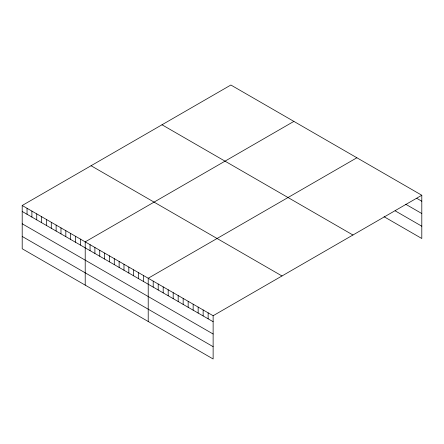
<?xml version="1.0" encoding="UTF-8"?>
<svg xmlns="http://www.w3.org/2000/svg" width="444" height="444" viewBox="0 0 444 444"><rect width="100%" height="100%" fill="white"/><g stroke="black" fill="none" stroke-linecap="round" stroke-linejoin="round"><path stroke-width="0.67" d="M421.8 195.249L213.131 315.723L213.131 358.98L22.2 248.751L22.2 205.494L230.869 85.02L421.8 195.249L421.8 238.506L384.071 216.728M293.878 121.395L85.209 241.869L85.209 285.126M356.882 157.77L148.213 278.244L148.213 321.5M416.805 198.351L421.8 201.232M405.711 204.246L421.8 213.531M395.166 210.833L421.8 226.207M162.01 124.775L352.941 235.009M91.059 165.734L281.99 275.968M22.2 205.494L213.131 315.723M22.2 211.472L213.131 321.706M22.2 223.776L213.131 334.01M22.2 236.447L213.131 346.681M208.136 312.842L208.136 318.825M203.141 309.956L203.141 315.939M198.152 307.076L198.152 313.059M193.157 304.196L193.157 310.173M188.162 301.31L188.162 307.292M183.167 298.429L183.167 304.406M178.177 295.543L178.177 301.526M173.182 292.663L173.182 298.64M168.187 289.777L168.187 295.76M163.192 286.896L163.192 292.879M158.203 284.01L158.203 289.993M153.208 281.13L153.208 287.113M143.368 275.447L143.368 281.429M138.522 272.649L138.522 278.632M133.672 269.852L133.672 275.835M128.827 267.055L128.827 273.032M123.981 264.258L123.981 270.235M119.136 261.455L119.136 267.438M114.286 258.658L114.286 264.641M109.44 255.861L109.44 261.843M104.595 253.063L104.595 259.046M99.745 250.266L99.745 256.244M94.899 247.463L94.899 253.446M90.054 244.666L90.054 250.649M80.358 239.072L80.358 245.055M75.513 236.275L75.513 242.252M70.668 233.472L70.668 239.455M65.823 230.675L65.823 236.658M60.972 227.877L60.972 233.86M56.127 225.08L56.127 231.063M51.282 222.283L51.282 228.266M46.431 219.486L46.431 225.463M41.586 216.683L41.586 222.666M36.741 213.886L36.741 219.869M31.896 211.089L31.896 217.072M27.045 208.292L27.045 214.274"/></g></svg>
